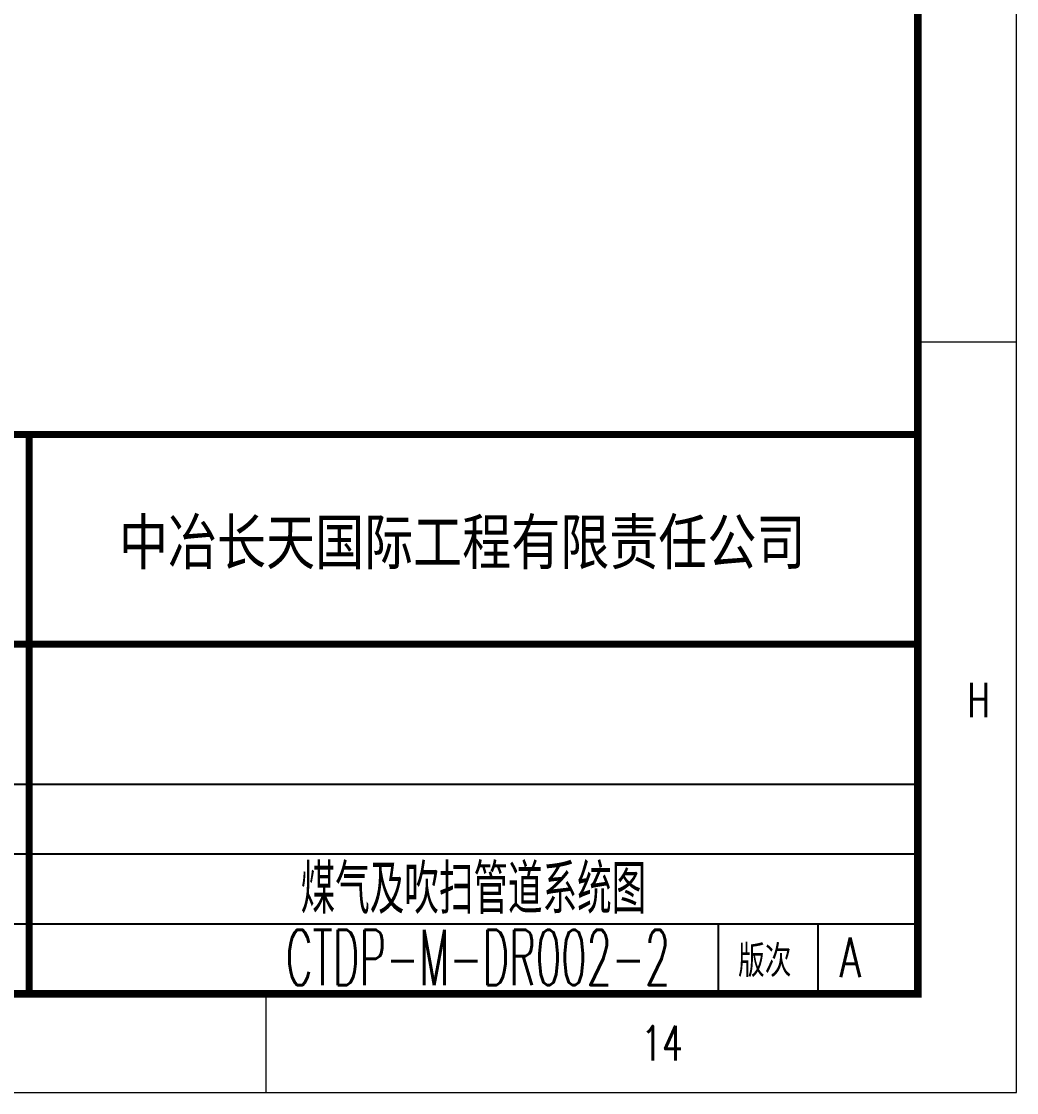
# Model space of a CAD drawing. Header units: millimetres. Extents: x 70541 to 102095, y 10027 to 51525.
# Drawn here: x 99059 to 102083, y 10039 to 13292 of the extents above; entities that cross this region are included whole.
import ezdxf
from ezdxf.enums import TextEntityAlignment as Align

# ---------------------------------------------------------------- set-up
doc = ezdxf.new("R2010")
doc.units = ezdxf.units.MM
doc.header["$LTSCALE"] = 10
doc.layers.add('CIE-00', color=7, linetype='Continuous')
doc.layers.add('TK-ABCD-TTLB-E', color=3, linetype='Continuous')
doc.styles.add('simhztxt', font='simplex.shx', dxfattribs={"width": 0.8, "bigfont": 'hztxt.shx'})
doc.styles.add('公司名称', font='simhei.ttf', dxfattribs={"width": 0.8})
doc.styles.add('图框标题1', font='simfang.ttf', dxfattribs={"width": 0.7})

msp = doc.modelspace()

# ---------------------------------------------------------------- linework, layer by layer
at = {"layer": 'CIE-00', "color": 7}
for p, q in [((96322.1, 10975.6), (101782.8, 10975.6)), ((96322.1, 10763.3), (101782.8, 10763.3)), ((96322.1, 10550.9), (101782.8, 10550.9))]:
    msp.add_line(p, q, dxfattribs=at)
at = {"layer": 'CIE-00', "linetype": 'Continuous', "ltscale": 1000}
for p, q in [((101176.1, 10550.9), (101176.1, 10338.5)), ((101479.4, 10550.9), (101479.4, 10338.5))]:
    msp.add_line(p, q, dxfattribs=at)
at = {"layer": 'CIE-00', "const_width": 21.2}
msp.add_lwpolyline([(101782.8, 10338.5), (101782.8, 12037.4), (96322.1, 12037.4), (96322.1, 10338.5)], close=True, dxfattribs=at)
at = {"layer": 'CIE-00', "color": 7, "linetype": 'Continuous', "const_width": 21.2}
for points in [[(99082.8, 10338.5), (99082.8, 12037.4)], [(96322.1, 11400.3), (101782.8, 11400.3)]]:
    msp.add_lwpolyline(points, dxfattribs=at)
at = {"layer": 'TK-ABCD-TTLB-E', "color": 3, "linetype": 'Continuous', "lineweight": 18}
for p, q in [((102082.8, 10038.5), (102082.8, 27858.5)), ((102082.8, 12318.5), (101782.8, 12318.5)), ((99802.8, 10038.5), (99802.8, 10338.5)), ((70552.8, 10038.5), (102082.8, 10038.5))]:
    msp.add_line(p, q, dxfattribs=at)
at = {"layer": 'TK-ABCD-TTLB-E', "color": 3, "linetype": 'Continuous', "const_width": 24}
msp.add_lwpolyline([(71302.8, 10338.5), (71302.8, 27558.5), (101782.8, 27558.5), (101782.8, 10338.5), (71302.8, 10338.5)], dxfattribs=at)

# ---------------------------------------------------------------- texts
at = {"layer": 'CIE-00'}
for s, height, style, width, p in [('中冶长天国际工程有限责任公司', 136.517, '公司名称', 0.8, (99355.8, 11643)), ('版次', 84.94, '图框标题1', 0.7, (101236.7, 10399.2))]:
    msp.add_text(s, height=height, dxfattribs=dict(at, style=style, width=width)).set_placement(p)
at = {"layer": 'TK-ABCD-TTLB-E', "color": 3, "linetype": 'Continuous', "lineweight": 18, "style": 'simhztxt', "width": 0.7}
for s, p in [('H', (101932.8, 11178.5)), ('14', (100942.8, 10136))]:
    msp.add_text(s, height=105, dxfattribs=at).set_placement(p)
at = {"layer": 'TK-ABCD-TTLB-E', "color": 0, "linetype": 'Continuous', "style": 'simhztxt', "width": 0.7}
for s, height, p in [('煤气及吹扫管道系统图', 150, (100432.8, 10656.5)), ('A', 120, (101577.4, 10449.3))]:
    msp.add_text(s, height=height, dxfattribs=at).set_placement(p, align=Align.MIDDLE_CENTER)
at = {"layer": 'TK-ABCD-TTLB-E', "color": 0, "linetype": 'Continuous', "style": 'simhztxt', "width": 0.535337}
msp.add_text('CTDP-M-DR002-2', height=168, dxfattribs=at).set_placement((99862.8, 10449.3), align=Align.MIDDLE_LEFT)

doc.saveas('drawing.dxf')
